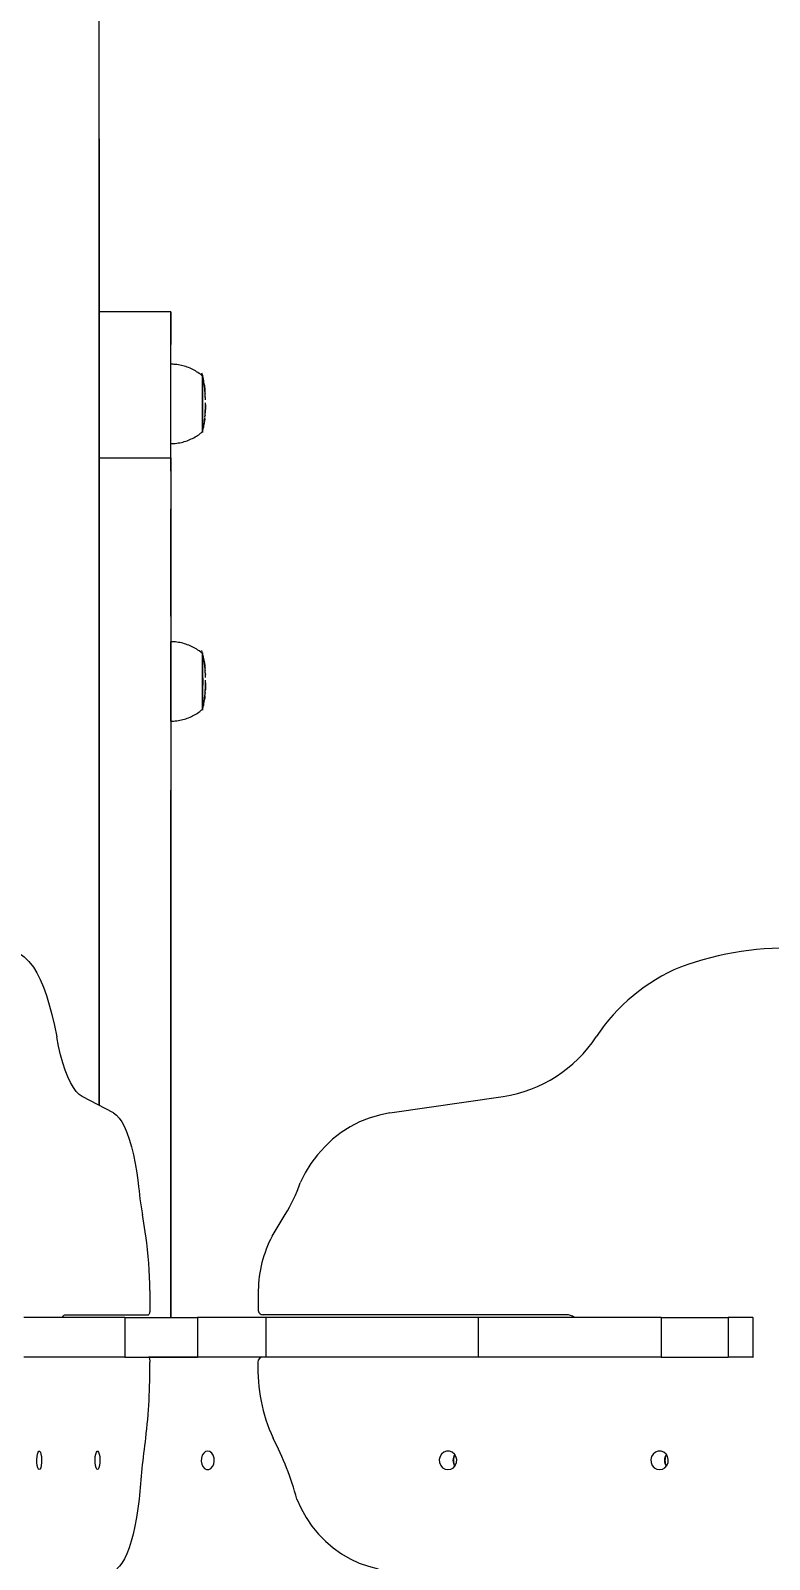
# Model space of a CAD drawing. Header units: millimetres. Extents: x -8422 to 28150, y -6982 to 5510.
# Drawn here: x -264 to 15, y 1834 to 2411 of the extents above; entities that cross this region are included whole.
import ezdxf

# ---------------------------------------------------------------- set-up
doc = ezdxf.new("R2010")
doc.units = ezdxf.units.MM
for name, color, linetype in [('DIKOM_ОБЪЕКТ', 7, 'Continuous'), ('DIKOM_РАЗМЕР_ЗОНА', 7, 'Continuous'), ('DIKOM_РАЗМЕР_ОБЪЕКТА', 7, 'Continuous')]:
    doc.layers.add(name, color=color, linetype=linetype)
doc.styles.add('style1', font='arial.ttf', dxfattribs={"width": 0.8})
doc.dimstyles.new('1-50', dxfattribs={"dimtxt": 300, "dimasz": 200, "dimexe": 100, "dimexo": 0, "dimgap": 100, "dimtad": 1, "dimdec": 0, "dimtxsty": 'style1', "dimcen": 0, "dimclrd": 7, "dimclre": 7, "dimadec": 1, "dimazin": 2, "dimtfac": 1, "dimtdec": 0, "dimtmove": 1, "dimatfit": 3, "dimfxl": 0, "dimlwd": 25, "dimlwe": 18, "dimarcsym": 0})

# ---------------------------------------------------------------- blocks, each defined once
blk = doc.blocks.new('*D0')
at = {"layer": 'Defpoints', "color": 0, "transparency": 16777216}
for p in [(1363.27, 4015), (-6010.96, -2710.04), (-2661.52, -2710.04)]:
    blk.add_point(p, dxfattribs=at)
at = {"layer": 'DIKOM_РАЗМЕР_ОБЪЕКТА', "color": 7, "lineweight": 18, "transparency": 16777216}
for p, q in [((1363.27, 4015), (-6110.96, 4015)), ((-2661.52, -2710.04), (-6110.96, -2710.04))]:
    blk.add_line(p, q, dxfattribs=at)
at = {"layer": 'DIKOM_РАЗМЕР_ОБЪЕКТА', "color": 7, "lineweight": 25, "transparency": 16777216}
blk.add_line((-6010.96, 3815), (-6010.96, -2510.04), dxfattribs=at)
at = {"layer": 'DIKOM_РАЗМЕР_ОБЪЕКТА', "color": 7, "transparency": 16777216}
for points in [[(-6044.3, 3815), (-5977.63, 3815), (-6010.96, 4015)], [(-6044.3, -2510.04), (-5977.63, -2510.04), (-6010.96, -2710.04)]]:
    blk.add_solid(points, dxfattribs=at)
at = {"layer": 'DIKOM_РАЗМЕР_ОБЪЕКТА', "color": 0, "transparency": 16777216, "insert": (-6264.14, 652.48), "char_height": 300, "attachment_point": 5, "rotation": 90, "style": 'style1'}
blk.add_mtext('6700', dxfattribs=at)
blk = doc.blocks.new('*D3')
at = {"layer": 'Defpoints', "color": 0, "transparency": 16777216}
for p in [(620.22, 5510), (-7971.96, -4607.49), (-3279.17, -4607.49)]:
    blk.add_point(p, dxfattribs=at)
at = {"layer": 'DIKOM_РАЗМЕР_ЗОНА', "color": 7, "lineweight": 18, "transparency": 16777216}
for p, q in [((620.22, 5510), (-8071.96, 5510)), ((-3279.17, -4607.49), (-8071.96, -4607.49))]:
    blk.add_line(p, q, dxfattribs=at)
at = {"layer": 'DIKOM_РАЗМЕР_ЗОНА', "color": 7, "lineweight": 25, "transparency": 16777216}
blk.add_line((-7971.96, 5310), (-7971.96, -4407.49), dxfattribs=at)
at = {"layer": 'DIKOM_РАЗМЕР_ЗОНА', "color": 7, "transparency": 16777216}
for points in [[(-8005.3, 5310), (-7938.63, 5310), (-7971.96, 5510)], [(-8005.3, -4407.49), (-7938.63, -4407.49), (-7971.96, -4607.49)]]:
    blk.add_solid(points, dxfattribs=at)
at = {"layer": 'DIKOM_РАЗМЕР_ЗОНА', "color": 0, "transparency": 16777216, "insert": (-8225.14, 451.25), "char_height": 300, "attachment_point": 5, "rotation": 90, "style": 'style1'}
blk.add_mtext('10100', dxfattribs=at)

msp = doc.modelspace()

# ---------------------------------------------------------------- linework, layer by layer
at = {"layer": 'DIKOM_ОБЪЕКТ', "color": 7, "linetype": 'Continuous', "lineweight": 15}
for p, q in [((-238.38, 2369.78), (-238.38, 2366.28)), ((-238.38, 2369.78), (-238.38, 2369.78)), ((-238.38, 2364.4), (-238.39, 2212.68)), ((-238.38, 2364.1), (-238.39, 2218.07)), ((-238.38, 2366.28), (-238.38, 2366.28)), ((-238.38, 2364.4), (-238.38, 2360.28)), ((-238.39, 2208.56), (-238.38, 2360.28)), ((-238.39, 2208.86), (-238.38, 2354.89)), ((-238.38, 2354.89), (-238.38, 2354.89)), ((-211.38, 2304.87), (-238.38, 2304.87)), ((-198.79, 2277.63), (-198.77, 2277.57)), ((-198.71, 2277.16), (-198.77, 2277.63)), ((-198.72, 2277.16), (-198.71, 2277.16)), ((-198.7, 2277.12), (-198.71, 2277.16)), ((-198.42, 2274.14), (-198.48, 2275.06)), ((-198.42, 2274.05), (-198.4, 2273.98)), ((-198.37, 2273.52), (-198.39, 2273.59)), ((-198.36, 2272.78), (-198.34, 2272.7)), ((-198.34, 2269.56), (-198.33, 2269.11)), ((-198.32, 2271.65), (-198.33, 2272.26)), ((-198.33, 2269.99), (-198.32, 2269.86)), ((-198.71, 2263.03), (-198.63, 2263.79)), ((-198.66, 2263.4), (-198.54, 2264.36)), ((-198.61, 2263.75), (-198.66, 2263.41)), ((-198.58, 2264.25), (-198.52, 2264.78)), ((-198.55, 2264.36), (-198.57, 2264.11)), ((-198.5, 2264.78), (-198.5, 2264.79)), ((-198.38, 2266.46), (-198.37, 2266.65)), ((-198.37, 2266.66), (-198.37, 2266.67)), ((-198.74, 2262.69), (-198.7, 2263.03)), ((-238.38, 2249.68), (-211.38, 2249.68)), ((-211.36, 2244.77), (-211.36, 2244.77)), ((-211.36, 2244.76), (-211.36, 2244.76)), ((-238.39, 2212.68), (-238.39, 2208.56)), ((-211.37, 2212.59), (-211.36, 2212.59)), ((-238.39, 2208.86), (-238.39, 2208.86)), ((-238.39, 2208.41), (-238.39, 2208.56)), ((-238.39, 2206.68), (-238.39, 2203.18)), ((-198.77, 2172.88), (-198.75, 2172.79)), ((-198.7, 2172.38), (-198.69, 2172.38)), ((-198.69, 2172.34), (-198.69, 2172.38)), ((-198.39, 2169.32), (-198.38, 2169.18)), ((-198.35, 2168.72), (-198.37, 2168.86)), ((-198.33, 2168.05), (-198.32, 2167.89)), ((-198.56, 2159.58), (-198.48, 2160.04)), ((-198.44, 2160.46), (-198.37, 2161.39)), ((-198.37, 2161.39), (-198.37, 2161.39)), ((-198.35, 2161.85), (-198.34, 2161.89)), ((-198.35, 2161.84), (-198.35, 2161.85)), ((-198.32, 2164.74), (-198.31, 2164.26)), ((-198.3, 2164.27), (-198.3, 2164.16)), ((-198.71, 2157.98), (-198.61, 2159.12)), ((-198.59, 2159.01), (-198.67, 2158.36)), ((-198.52, 2159.64), (-198.55, 2159.36)), ((-211.35, 2150.26), (-211.35, 2100.74)), ((-238.39, 2123.99), (-238.39, 2122.61)), ((-238.39, 2123.99), (-238.39, 2123.99)), ((-238.39, 2122.61), (-238.39, 2122.61)), ((-238.39, 2118.17), (-238.39, 2116.53)), ((-238.39, 2118.17), (-238.39, 2005.08)), ((-238.39, 2041.98), (-238.39, 2116.53)), ((-238.39, 2116.2), (-238.39, 2005.08)), ((-238.39, 2005.08), (-238.39, 2112.54)), ((-238.39, 2112.54), (-238.39, 2112.54)), ((-211.37, 2073.89), (-211.37, 2073.89)), ((-232.99, 2002.22), (-244.79, 2008.46)), ((-128.72, 2002.22), (-85.88, 2008.46)), ((-220.75, 1955.66), (-222.11, 1963.83)), ((-173.16, 1955.66), (-168.22, 1963.83)), ((-219.32, 1935.16), (-219.3, 1928.02)), ((-178.37, 1935.16), (-178.41, 1928.02)), ((-228.71, 1925.01), (-266.81, 1925.01)), ((-251.34, 1926.01), (-219.82, 1926.01)), ((-228.71, 1925.01), (-228.71, 1910.01)), ((-228.71, 1925.01), (-201.35, 1925.01)), ((-201.35, 1925.01), (-201.35, 1910.01)), ((-175.53, 1925.01), (-201.35, 1925.01)), ((-62.12, 1926.01), (-176.53, 1926.01)), ((-175.53, 1925.01), (-175.53, 1910.01)), ((-95.35, 1925.01), (-175.53, 1925.01)), ((-95.35, 1925.01), (-95.35, 1910.01)), ((-26.36, 1925.01), (-95.35, 1925.01)), ((-26.36, 1925.01), (-26.36, 1910.01)), ((-26.36, 1925.01), (-1.03, 1925.01)), ((-1.03, 1925.01), (-1.03, 1910.01)), ((8.31, 1925.01), (-1.03, 1925.01)), ((8.31, 1925.01), (8.31, 1910.01)), ((8.31, 1925.01), (8.39, 1925.01)), ((8.39, 1910.01), (8.39, 1925.01)), ((-228.71, 1910.01), (-266.81, 1910.01)), ((-228.71, 1910.01), (-201.35, 1910.01)), ((-176.68, 1910.01), (-219.78, 1910.01)), ((-175.53, 1910.01), (-201.35, 1910.01)), ((-95.35, 1910.01), (-175.53, 1910.01)), ((-26.36, 1910.01), (-95.35, 1910.01)), ((-26.36, 1910.01), (-1.03, 1910.01)), ((8.31, 1910.01), (-1.03, 1910.01)), ((8.31, 1910.01), (8.39, 1910.01))]:
    msp.add_line(p, q, dxfattribs=at)
at = {"layer": 'DIKOM_ОБЪЕКТ', "color": 7, "linetype": 'Continuous', "lineweight": 15, "flags": 128}
for points in [[(-238.36, 2304.87), (-238.36, 2314.28), (-238.36, 2324.58), (-238.36, 2334.88), (-238.35, 2345.15), (-238.35, 2355.39), (-238.35, 2365.59), (-238.35, 2375.73), (-238.35, 2385.8), (-238.35, 2395.79), (-238.35, 2405.69), (-238.35, 2415.48), (-238.35, 2425.15), (-238.35, 2434.7), (-238.35, 2444.11), (-238.35, 2453.37), (-238.35, 2462.47), (-238.35, 2471.4), (-238.35, 2478.7)], [(-238.4, 2005.08), (-238.4, 2064.74), (-238.4, 2086.59), (-238.4, 2108.38), (-238.4, 2130.12), (-238.4, 2151.78), (-238.4, 2173.38), (-238.4, 2194.89), (-238.4, 2216.33), (-238.4, 2237.67), (-238.39, 2258.92), (-238.39, 2280.07), (-238.39, 2301.11), (-238.39, 2322.05), (-238.39, 2342.86), (-238.39, 2363.55), (-238.39, 2384.12), (-238.39, 2404.55), (-238.39, 2424.84)], [(-238.38, 2364.1), (-238.38, 2365.71), (-238.38, 2367.15), (-238.38, 2368.36), (-238.38, 2369.3), (-238.38, 2369.93), (-238.38, 2370.22), (-238.38, 2370.17), (-238.38, 2369.78)], [(-238.38, 2366.28), (-238.38, 2365.56), (-238.38, 2364.54), (-238.38, 2363.26), (-238.38, 2361.76), (-238.38, 2360.11), (-238.38, 2358.37), (-238.38, 2356.61), (-238.38, 2354.89)], [(-238.38, 2249.68), (-238.38, 2252.67), (-238.38, 2255.84), (-238.38, 2259.16), (-238.38, 2262.59), (-238.38, 2266.1), (-238.38, 2269.65), (-238.38, 2273.21), (-238.38, 2276.73), (-238.38, 2280.19), (-238.38, 2283.53), (-238.38, 2286.74), (-238.38, 2289.77), (-238.38, 2292.6), (-238.38, 2295.19), (-238.38, 2297.52), (-238.38, 2299.56), (-238.38, 2301.29), (-238.38, 2302.69), (-238.38, 2303.76), (-238.38, 2304.47), (-238.38, 2304.83), (-238.38, 2304.87)], [(-211.38, 2249.68), (-211.38, 2252.67), (-211.38, 2255.84), (-211.38, 2259.16), (-211.38, 2262.59), (-211.38, 2266.1), (-211.38, 2269.65), (-211.38, 2273.21), (-211.38, 2276.73), (-211.38, 2280.19), (-211.38, 2283.53), (-211.38, 2286.74), (-211.38, 2289.77), (-211.38, 2292.6), (-211.38, 2295.19), (-211.38, 2297.52), (-211.38, 2299.56), (-211.38, 2301.29), (-211.38, 2302.69), (-211.38, 2303.76), (-211.38, 2304.47), (-211.38, 2304.83), (-211.38, 2304.82), (-211.38, 2304.44), (-211.38, 2303.71), (-211.37, 2302.62), (-211.37, 2301.2), (-211.37, 2299.45), (-211.37, 2297.39), (-211.37, 2295.05), (-211.37, 2292.44)], [(-211.37, 2284.97), (-211.37, 2287.06), (-211.37, 2292.44)], [(-211.38, 2255.06), (-211.38, 2255.06), (-211.38, 2255.25), (-211.38, 2255.8), (-211.38, 2256.67), (-211.38, 2257.86), (-211.38, 2259.34), (-211.38, 2261.07), (-211.38, 2263.01), (-211.38, 2265.11), (-211.38, 2267.33), (-211.38, 2269.61), (-211.38, 2271.91), (-211.38, 2274.16), (-211.38, 2276.31), (-211.38, 2278.32), (-211.38, 2280.13), (-211.38, 2281.71), (-211.38, 2283.02), (-211.38, 2284.02), (-211.38, 2284.69), (-211.38, 2285.02), (-211.38, 2285.06)], [(-199.38, 2280.86), (-199.38, 2280.85), (-199.38, 2280.57), (-199.38, 2279.94), (-199.38, 2278.97), (-199.38, 2277.7), (-199.38, 2276.17), (-199.38, 2274.43), (-199.38, 2272.54), (-199.38, 2270.56)], [(-199.38, 2259.56), (-199.38, 2259.66), (-199.38, 2260.1), (-199.38, 2260.89), (-199.38, 2261.98), (-199.38, 2263.36), (-199.38, 2264.95), (-199.38, 2266.73), (-199.38, 2268.61), (-199.38, 2270.55), (-199.38, 2272.47), (-199.38, 2274.31), (-199.38, 2276), (-199.38, 2277.49), (-199.38, 2278.72), (-199.38, 2279.67), (-199.38, 2280.28), (-199.38, 2280.55), (-199.38, 2280.56)], [(-199.38, 2270.56), (-199.38, 2268.57), (-199.38, 2266.63), (-199.38, 2264.81), (-199.38, 2263.16), (-199.38, 2261.75), (-199.38, 2260.63), (-199.38, 2259.82), (-199.38, 2259.36), (-199.38, 2259.26)], [(-211.36, 2244.76), (-211.36, 2244.67), (-211.36, 2244.98), (-211.36, 2245.66), (-211.36, 2246.72), (-211.36, 2248.16), (-211.36, 2249.97), (-211.36, 2252.15), (-211.37, 2254.7), (-211.37, 2254.96)], [(-238.38, 2249.68), (-238.38, 2241.58), (-238.38, 2233.39), (-238.38, 2225.13), (-238.38, 2216.81), (-238.38, 2208.44), (-238.38, 2200.05), (-238.38, 2191.65), (-238.38, 2183.25), (-238.38, 2174.87), (-238.38, 2166.53), (-238.38, 2158.24), (-238.38, 2150.01), (-238.38, 2141.86), (-238.38, 2133.81), (-238.38, 2125.87), (-238.38, 2118.06), (-238.38, 2110.39), (-238.38, 2102.87), (-238.38, 2095.52), (-238.38, 2088.35), (-238.38, 2081.38), (-238.39, 2074.61), (-238.39, 2068.07), (-238.39, 2061.76), (-238.39, 2055.69), (-238.4, 2005.08)], [(-211.38, 2249.68), (-211.38, 2241.58), (-211.38, 2233.39), (-211.38, 2225.13), (-211.38, 2216.81), (-211.38, 2208.44), (-211.38, 2200.05), (-211.38, 2191.65), (-211.38, 2183.25), (-211.38, 2174.87), (-211.38, 2166.53), (-211.38, 2158.24), (-211.38, 2150.01), (-211.38, 2141.86), (-211.38, 2133.81), (-211.38, 2125.87), (-211.38, 2118.06), (-211.38, 2110.39), (-211.38, 2102.87), (-211.38, 2095.52), (-211.38, 2088.35), (-211.38, 2081.38), (-211.39, 2074.61), (-211.39, 2068.07), (-211.39, 2061.76), (-211.39, 2055.69), (-211.41, 1925.01)], [(-211.36, 2244.76), (-211.36, 2244.65), (-211.36, 2244.12), (-211.36, 2243.17), (-211.36, 2241.83), (-211.35, 2240.12), (-211.35, 2238.08), (-211.35, 2235.76), (-211.35, 2233.19), (-211.35, 2230.45)], [(-211.35, 2192.27), (-211.35, 2196.94), (-211.35, 2201.64), (-211.35, 2206.37), (-211.35, 2211.13), (-211.35, 2215.92), (-211.35, 2220.74), (-211.35, 2225.58), (-211.35, 2230.45)], [(-238.39, 2206.68), (-238.39, 2207.4), (-238.39, 2208.42), (-238.39, 2209.7), (-238.39, 2211.2), (-238.39, 2212.85), (-238.39, 2214.59), (-238.39, 2216.35), (-238.39, 2218.07)], [(-211.37, 2189.89), (-211.37, 2192.24), (-211.37, 2194.75), (-211.37, 2197.39), (-211.37, 2200.1), (-211.37, 2202.83), (-211.37, 2205.53), (-211.37, 2208.15), (-211.37, 2210.64), (-211.37, 2212.96), (-211.37, 2215.05), (-211.37, 2216.9), (-211.37, 2218.44), (-211.37, 2219.67), (-211.37, 2220.56), (-211.37, 2221.08), (-211.37, 2221.24), (-211.37, 2221.02), (-211.36, 2220.44), (-211.36, 2219.49), (-211.36, 2218.21), (-211.36, 2216.61), (-211.36, 2214.73), (-211.36, 2212.59)], [(-211.36, 2212.59), (-211.36, 2207.4), (-211.36, 2202.01), (-211.36, 2196.45), (-211.36, 2190.74), (-211.36, 2184.9), (-211.36, 2178.94), (-211.36, 2172.9), (-211.36, 2166.79), (-211.36, 2160.63), (-211.36, 2154.45), (-211.36, 2148.27), (-211.36, 2142.12), (-211.36, 2136.01), (-211.36, 2129.96), (-211.36, 2124.01), (-211.36, 2118.17), (-211.36, 2112.46), (-211.36, 2106.9), (-211.36, 2101.51), (-211.36, 2096.32), (-211.36, 2091.34), (-211.36, 2086.59), (-211.36, 2082.09), (-211.37, 2077.85), (-211.37, 2072.17)], [(-238.39, 2208.86), (-238.39, 2207.25), (-238.39, 2205.81), (-238.39, 2204.6), (-238.39, 2203.66), (-238.39, 2203.04), (-238.39, 2202.74), (-238.39, 2202.79), (-238.39, 2203.18)], [(-211.37, 2189.89), (-211.37, 2185.92), (-211.37, 2181.76), (-211.37, 2177.45), (-211.37, 2173.01), (-211.37, 2168.47), (-211.37, 2163.84), (-211.37, 2159.16), (-211.37, 2154.46), (-211.37, 2149.75), (-211.37, 2145.07), (-211.37, 2140.45), (-211.37, 2135.9), (-211.37, 2131.46), (-211.37, 2127.16), (-211.37, 2123), (-211.37, 2119.03), (-211.37, 2115.26), (-211.37, 2111.71), (-211.37, 2108.4), (-211.37, 2105.35)], [(-211.35, 2192.27), (-211.35, 2187.65), (-211.35, 2182.94), (-211.35, 2180.21)], [(-211.35, 2150.23), (-211.35, 2150.28), (-211.35, 2150.64), (-211.36, 2151.34), (-211.36, 2152.37), (-211.36, 2153.7), (-211.36, 2155.3), (-211.36, 2157.13), (-211.36, 2159.15), (-211.36, 2161.31), (-211.36, 2163.57), (-211.36, 2165.86), (-211.36, 2168.14), (-211.36, 2170.36), (-211.36, 2172.45), (-211.36, 2174.37), (-211.36, 2176.08), (-211.36, 2177.53), (-211.36, 2178.7), (-211.35, 2179.55), (-211.35, 2180.06), (-211.35, 2180.23)], [(-199.35, 2176.03), (-199.35, 2175.9), (-199.35, 2175.4), (-199.36, 2174.56), (-199.36, 2173.4), (-199.36, 2171.97), (-199.36, 2170.3), (-199.36, 2168.46), (-199.36, 2166.51)], [(-199.35, 2154.73), (-199.35, 2154.73), (-199.35, 2154.96), (-199.35, 2155.54), (-199.36, 2156.45), (-199.36, 2157.66), (-199.36, 2159.13), (-199.36, 2160.8), (-199.36, 2162.63), (-199.36, 2164.54), (-199.36, 2166.48), (-199.36, 2168.37), (-199.36, 2170.16), (-199.36, 2171.78), (-199.36, 2173.18), (-199.36, 2174.3), (-199.35, 2175.12), (-199.35, 2175.6), (-199.35, 2175.73)], [(-199.36, 2166.51), (-199.36, 2164.52), (-199.36, 2162.55), (-199.36, 2160.67), (-199.36, 2158.95), (-199.36, 2157.45), (-199.36, 2156.2), (-199.35, 2155.27), (-199.35, 2154.67), (-199.35, 2154.44), (-199.35, 2154.43)], [(-238.39, 2116.2), (-238.39, 2117.92), (-238.39, 2119.53), (-238.39, 2120.97), (-238.39, 2122.18), (-238.39, 2123.12), (-238.39, 2123.75), (-238.39, 2124.04), (-238.39, 2123.99)], [(-238.39, 2122.61), (-238.39, 2122.21), (-238.39, 2121.49), (-238.39, 2120.47), (-238.39, 2119.19), (-238.39, 2117.69), (-238.39, 2116.05), (-238.39, 2114.31), (-238.39, 2112.54)], [(-211.37, 2073.89), (-211.37, 2072.35), (-211.37, 2071.14), (-211.37, 2070.27), (-211.37, 2069.76), (-211.37, 2069.62), (-211.37, 2069.86), (-211.37, 2070.46), (-211.37, 2071.42), (-211.37, 2072.72), (-211.37, 2074.33), (-211.37, 2076.23), (-211.37, 2078.38), (-211.37, 2080.73), (-211.37, 2083.26), (-211.37, 2085.9), (-211.37, 2088.61), (-211.37, 2091.34), (-211.37, 2094.03), (-211.37, 2096.65), (-211.37, 2099.13), (-211.37, 2101.44), (-211.37, 2103.53), (-211.37, 2124.13)], [(-211.35, 2100.74), (-211.35, 2097.3), (-211.35, 2093.91), (-211.35, 2090.6), (-211.35, 2087.43), (-211.35, 2084.43), (-211.35, 2081.65), (-211.35, 2079.12), (-211.35, 2076.88), (-211.35, 2074.95), (-211.35, 2073.36), (-211.35, 2072.14), (-211.35, 2071.29), (-211.36, 2064.07)], [(-211.41, 1925.01), (-211.37, 2051.73), (-211.37, 2055.39), (-211.36, 2058.7), (-211.36, 2061.64), (-211.36, 2064.22), (-211.36, 2066.43), (-211.36, 2068.27), (-211.36, 2069.74), (-211.35, 2070.83)], [(-288.4, 2052.05), (-286.71, 2054.93), (-284.98, 2057.44), (-283.21, 2059.58), (-281.42, 2061.34), (-279.6, 2062.71), (-277.77, 2063.68), (-275.93, 2064.27), (-274.08, 2064.45), (-272.23, 2064.24), (-270.39, 2063.63), (-268.56, 2062.62), (-266.75, 2061.23), (-264.96, 2059.45), (-263.2, 2057.28)], [(-263.2, 2057.28), (-261.91, 2055.13), (-260.66, 2052.63), (-259.46, 2049.79), (-258.32, 2046.62), (-257.25, 2043.13), (-256.24, 2039.36), (-255.3, 2035.31), (-254.45, 2031.01)], [(-244.79, 2008.46), (-245.93, 2009.25), (-247.05, 2010.4), (-248.15, 2011.89), (-249.2, 2013.72), (-250.22, 2015.88), (-251.19, 2018.35), (-252.1, 2021.12), (-252.95, 2024.17), (-253.73, 2027.47), (-254.45, 2031.01)], [(-232.99, 2002.22), (-231.92, 2001.45), (-230.86, 2000.32), (-229.84, 1998.82), (-228.86, 1996.97), (-227.92, 1994.79), (-227.04, 1992.29), (-226.22, 1989.49), (-225.47, 1986.43), (-224.79, 1983.11), (-224.2, 1979.57), (-223.69, 1975.84)], [(-128.72, 2002.22), (-132.62, 2001.45), (-136.45, 2000.32), (-140.16, 1998.82), (-143.72, 1996.97), (-147.12, 1994.79), (-150.32, 1992.29), (-153.3, 1989.49), (-156.02, 1986.43), (-158.48, 1983.11), (-160.64, 1979.57), (-162.5, 1975.84)], [(-252.19, 1925.01), (-251.93, 1925.55), (-251.64, 1925.9), (-251.34, 1926.01)], [(-219.3, 1928.02), (-219.31, 1927.63), (-219.34, 1927.25), (-219.39, 1926.91), (-219.45, 1926.6), (-219.53, 1926.35), (-219.62, 1926.16), (-219.72, 1926.05), (-219.82, 1926.01)], [(-219.8, 1910.01), (-219.7, 1909.97), (-219.6, 1909.87), (-219.52, 1909.69), (-219.44, 1909.45), (-219.37, 1909.16), (-219.33, 1908.83), (-219.29, 1908.47), (-219.28, 1908.09)], [(-261.04, 1867.51), (-261.33, 1867.7), (-261.6, 1868.25), (-261.8, 1869.1), (-261.92, 1870.15), (-261.94, 1871.3), (-261.87, 1872.42), (-261.71, 1873.38), (-261.47, 1874.09), (-261.19, 1874.46), (-260.89, 1874.46), (-260.61, 1874.09), (-260.37, 1873.38), (-260.21, 1872.42), (-260.14, 1871.3), (-260.16, 1870.15), (-260.28, 1869.1), (-260.48, 1868.25), (-260.75, 1867.7), (-261.04, 1867.51)], [(-239.04, 1867.51), (-239.33, 1867.7), (-239.6, 1868.25), (-239.8, 1869.1), (-239.92, 1870.15), (-239.94, 1871.3), (-239.87, 1872.42), (-239.71, 1873.38), (-239.47, 1874.09), (-239.19, 1874.46), (-238.89, 1874.46), (-238.61, 1874.09), (-238.37, 1873.38), (-238.21, 1872.42), (-238.14, 1871.3), (-238.16, 1870.15), (-238.28, 1869.1), (-238.48, 1868.25), (-238.75, 1867.7), (-239.04, 1867.51)], [(-197.43, 1874.52), (-198.24, 1874.33), (-198.96, 1873.78), (-199.51, 1872.93), (-199.84, 1871.88), (-199.9, 1870.73), (-199.7, 1869.61), (-199.26, 1868.65), (-198.61, 1867.94), (-197.84, 1867.56), (-197.03, 1867.56), (-196.25, 1867.94), (-195.61, 1868.65), (-195.16, 1869.61), (-194.96, 1870.73), (-195.03, 1871.88), (-195.36, 1872.93), (-195.91, 1873.78), (-196.63, 1874.33), (-197.43, 1874.52)], [(-106.76, 1867.51), (-105.69, 1867.7), (-104.74, 1868.25), (-104, 1869.1), (-103.57, 1870.15), (-103.48, 1871.3), (-103.75, 1872.42), (-104.34, 1873.38), (-105.19, 1874.09), (-106.22, 1874.46), (-107.3, 1874.46), (-108.32, 1874.09), (-109.18, 1873.38), (-109.77, 1872.42), (-110.04, 1871.3), (-109.95, 1870.15), (-109.51, 1869.1), (-108.78, 1868.25), (-107.83, 1867.7), (-106.76, 1867.51)], [(-26.88, 1867.51), (-25.82, 1867.7), (-24.86, 1868.25), (-24.13, 1869.1), (-23.7, 1870.15), (-23.61, 1871.3), (-23.87, 1872.42), (-24.46, 1873.38), (-25.32, 1874.09), (-26.34, 1874.46), (-27.43, 1874.46), (-28.45, 1874.09), (-29.3, 1873.38), (-29.9, 1872.42), (-30.16, 1871.3), (-30.07, 1870.15), (-29.64, 1869.1), (-28.9, 1868.25), (-27.95, 1867.7), (-26.88, 1867.51)], [(-223.34, 1856.39), (-223.78, 1852.81), (-224.3, 1849.4), (-224.9, 1846.18), (-225.57, 1843.18), (-226.31, 1840.43), (-227.11, 1837.94), (-227.96, 1835.73), (-228.86, 1833.83), (-229.81, 1832.24), (-230.78, 1830.99), (-231.78, 1830.08)], [(-163.78, 1856.39), (-162.17, 1852.81), (-160.27, 1849.4), (-158.09, 1846.18), (-155.66, 1843.18), (-152.98, 1840.43), (-150.07, 1837.94), (-146.98, 1835.73), (-143.7, 1833.83), (-140.29, 1832.24), (-136.75, 1830.99), (-133.12, 1830.08)]]:
    msp.add_lwpolyline(points, dxfattribs=at)
at = {"layer": 'DIKOM_ОБЪЕКТ', "color": 7, "linetype": 'Continuous', "lineweight": 15}
for centre, radius, start, end in [((20.72, 1950.52), 113.95, 63.00357, 110.4307), ((8.43, 1991.8), 71.06, 112.75886, 146.50358), ((-93.74, 2059.1), 51.29, 278.81542, 326.79749), ((-50.96, 1992.34), 173.52, 185.45716, 189.46457), ((-222.34, 1996.96), 63.46, 328.51713, 340.55198), ((-369.25, 1935.07), 149.93, 0.03723, 7.9356), ((-132.84, 1934.51), 45.53, 152.30227, 179.17591), ((-176.46, 1927.94), 1.95, 177.70343, 267.90269), ((-62.12, 1920.64), 5.37, 54.44119, 89.92797), ((-432.69, 1905.38), 213.43, 352.98282, 0.7269), ((-115.78, 1905.74), 62.76, 177.85668, 204.796), ((-176.55, 1908.08), 1.95, 91.97595, 179.8392), ((141.86, 1828.93), 366.23, 172.06789, 175.69992), ((-282.13, 1823.56), 122.83, 15.50584, 27.06357), ((-101.24, 1871.01), 3.67, 142.91563, 217.08437), ((-100.09, 1871.01), 4.65, 151.52304, 208.47695), ((-21.37, 1871.01), 3.67, 142.91552, 217.08448), ((-20.22, 1871.01), 4.65, 151.52293, 208.47706)]:
    msp.add_arc(centre, radius, start, end, dxfattribs=at)
for points, knots in [([(-199.31, 2280.5), (-199.33, 2280.51), (-199.88, 2281.05), (-201.14, 2281.93), (-203.07, 2283.09), (-205.17, 2283.99), (-207.37, 2284.63), (-209.45, 2285), (-210.8, 2285.02), (-211.37, 2285.02)], [0, 0, 0, 0, 0.00542, 0.175082, 0.346811, 0.519922, 0.693902, 0.868463, 1, 1, 1, 1]), ([(-198.77, 2277.57), (-198.89, 2278.4), (-199.1, 2279.78), (-199.47, 2281.13), (-199.62, 2281.68)], [0, 0, 0, 0, 0.597402, 1, 1, 1, 1]), ([(-198.62, 2276.37), (-198.65, 2276.58), (-198.7, 2277), (-198.76, 2277.42), (-198.79, 2277.63)], [0, 0, 0, 0, 0.489509, 1, 1, 1, 1]), ([(-198.71, 2277.16), (-198.69, 2277.03), (-198.66, 2276.78), (-198.63, 2276.52), (-198.62, 2276.39)], [0, 0, 0, 0, 0.510237, 1, 1, 1, 1]), ([(-198.62, 2276.39), (-198.6, 2276.24), (-198.57, 2275.98), (-198.53, 2275.64), (-198.51, 2275.39), (-198.49, 2275.21), (-198.48, 2275.18), (-198.48, 2275.16)], [0, 0, 0, 0, 0.267284, 0.43406, 0.601271, 0.818215, 1, 1, 1, 1]), ([(-198.44, 2274.65), (-198.44, 2274.69), (-198.45, 2274.75), (-198.48, 2275.06), (-198.51, 2275.38), (-198.56, 2275.83), (-198.6, 2276.17), (-198.62, 2276.37)], [0, 0, 0, 0, 0.334306, 0.493568, 0.624455, 0.784934, 1, 1, 1, 1]), ([(-198.39, 2273.59), (-198.39, 2273.67), (-198.4, 2273.82), (-198.41, 2273.98), (-198.42, 2274.05)], [0, 0, 0, 0, 0.524099, 1, 1, 1, 1]), ([(-198.34, 2272.55), (-198.34, 2272.69), (-198.35, 2273.03), (-198.37, 2273.37), (-198.39, 2273.57)], [0, 0, 0, 0, 0.427429, 1, 1, 1, 1]), ([(-198.34, 2272.32), (-198.35, 2272.4), (-198.35, 2272.55), (-198.35, 2272.7), (-198.36, 2272.78)], [0, 0, 0, 0, 0.515721, 1, 1, 1, 1]), ([(-198.33, 2272.26), (-198.33, 2272.27), (-198.33, 2272.29), (-198.34, 2272.31), (-198.34, 2272.32)], [0, 0, 0, 0, 0.502052, 1, 1, 1, 1]), ([(-198.32, 2269.86), (-198.32, 2269.95), (-198.32, 2270.05), (-198.32, 2270.26), (-198.32, 2270.37), (-198.32, 2270.47)], [0, 0, 0, 0, 0.443236, 0.5, 1, 1, 1, 1]), ([(-198.32, 2269.19), (-198.32, 2269.24), (-198.32, 2269.43), (-198.32, 2269.8), (-198.32, 2270.1), (-198.32, 2270.21)], [0, 0, 0, 0, 0.178346, 0.69678, 1, 1, 1, 1]), ([(-198.32, 2269.18), (-198.32, 2269.23), (-198.32, 2269.41), (-198.32, 2269.71), (-198.32, 2269.94), (-198.32, 2269.99)], [0, 0, 0, 0, 0.21232, 0.830303, 1, 1, 1, 1]), ([(-198.63, 2263.79), (-198.63, 2263.87), (-198.61, 2264.02), (-198.59, 2264.17), (-198.58, 2264.25)], [0, 0, 0, 0, 0.502226, 1, 1, 1, 1]), ([(-198.6, 2263.97), (-198.6, 2263.93), (-198.6, 2263.88), (-198.61, 2263.81), (-198.61, 2263.77), (-198.61, 2263.75)], [0, 0, 0, 0, 0.499791, 0.749889, 1, 1, 1, 1]), ([(-198.57, 2264.11), (-198.58, 2264.09), (-198.58, 2264.05), (-198.59, 2264), (-198.59, 2263.99), (-198.6, 2263.98)], [0, 0, 0, 0, 0.499661, 0.749733, 1, 1, 1, 1]), ([(-198.6, 2263.98), (-198.6, 2263.97), (-198.6, 2263.97), (-198.6, 2263.97), (-198.6, 2263.97)], [0, 0, 0, 0, 0.550763, 1, 1, 1, 1]), ([(-198.49, 2265.24), (-198.48, 2265.31), (-198.47, 2265.46), (-198.46, 2265.61), (-198.45, 2265.69)], [0, 0, 0, 0, 0.476993, 1, 1, 1, 1]), ([(-198.47, 2265.15), (-198.47, 2265.16), (-198.46, 2265.19), (-198.47, 2265.22), (-198.49, 2265.24)], [0, 0, 0, 0, 0.205187, 1, 1, 1, 1]), ([(-198.45, 2265.69), (-198.44, 2265.67), (-198.42, 2265.61), (-198.44, 2265.56), (-198.46, 2265.53)], [0, 0, 0, 0, 0.500082, 1, 1, 1, 1]), ([(-198.44, 2265.61), (-198.42, 2265.74), (-198.4, 2265.94), (-198.4, 2266.14), (-198.39, 2266.21)], [0, 0, 0, 0, 0.684334, 1, 1, 1, 1]), ([(-198.39, 2266.2), (-198.39, 2266.24), (-198.39, 2266.3), (-198.38, 2266.7), (-198.37, 2267.15), (-198.35, 2267.6), (-198.35, 2267.87), (-198.34, 2267.96)], [0, 0, 0, 0, 0.303263, 0.504269, 0.705212, 0.898169, 1, 1, 1, 1]), ([(-198.34, 2267.95), (-198.34, 2267.77), (-198.35, 2267.46), (-198.36, 2267.09), (-198.36, 2266.82), (-198.37, 2266.69), (-198.37, 2266.66), (-198.37, 2266.66)], [0, 0, 0, 0, 0.256132, 0.436975, 0.617818, 0.843511, 1, 1, 1, 1]), ([(-198.36, 2266.84), (-198.36, 2267), (-198.34, 2267.41), (-198.33, 2267.93), (-198.33, 2268.32), (-198.32, 2268.47), (-198.32, 2268.51), (-198.32, 2268.54), (-198.32, 2268.58), (-198.32, 2268.67), (-198.32, 2268.82), (-198.32, 2268.92)], [0, 0, 0, 0, 0.182947, 0.470324, 0.596079, 0.627905, 0.64593, 0.664641, 0.697283, 0.797422, 1, 1, 1, 1]), ([(-198.34, 2267.96), (-198.34, 2268.19), (-198.33, 2268.6), (-198.32, 2269.01), (-198.32, 2269.14), (-198.33, 2269.18)], [0, 0, 0, 0, 0.489856, 0.850256, 1, 1, 1, 1]), ([(-198.33, 2269.02), (-198.32, 2268.97), (-198.32, 2268.85), (-198.33, 2268.53), (-198.33, 2268.22), (-198.34, 2268.02), (-198.34, 2267.95)], [0, 0, 0, 0, 0.288899, 0.579865, 0.845902, 1, 1, 1, 1]), ([(-198.32, 2268.64), (-198.32, 2268.64), (-198.32, 2268.65), (-198.32, 2268.71), (-198.32, 2268.82), (-198.32, 2268.88)], [0, 0, 0, 0, 0.164252, 0.52717, 1, 1, 1, 1]), ([(-211.38, 2255.08), (-211.23, 2255.07), (-210.28, 2255.03), (-208.56, 2255.26), (-206.28, 2255.76), (-204.15, 2256.53), (-202.19, 2257.52), (-200.58, 2258.55), (-199.7, 2259.31), (-199.35, 2259.62)], [0, 0, 0, 0, 0.033216, 0.216639, 0.394114, 0.566121, 0.732922, 0.894623, 1, 1, 1, 1]), ([(-199.35, 2259.43), (-199.27, 2259.8), (-199.05, 2260.73), (-198.9, 2261.67), (-198.82, 2262.24)], [0, 0, 0, 0, 0.396451, 1, 1, 1, 1]), ([(-198.83, 2262.33), (-198.82, 2262.42), (-198.8, 2262.57), (-198.77, 2262.72), (-198.77, 2262.79)], [0, 0, 0, 0, 0.563228, 1, 1, 1, 1]), ([(-198.81, 2262.24), (-198.81, 2262.24), (-198.8, 2262.27), (-198.82, 2262.31), (-198.83, 2262.33)], [0, 0, 0, 0, 0.128136, 1, 1, 1, 1]), ([(-198.77, 2262.79), (-198.75, 2262.76), (-198.73, 2262.73), (-198.74, 2262.7), (-198.75, 2262.69)], [0, 0, 0, 0, 0.737363, 1, 1, 1, 1]), ([(-199.27, 2175.65), (-199.29, 2175.67), (-199.85, 2176.21), (-201.11, 2177.1), (-203.05, 2178.26), (-205.15, 2179.16), (-207.35, 2179.8), (-209.43, 2180.18), (-210.78, 2180.19), (-211.35, 2180.2)], [0, 0, 0, 0, 0.007745, 0.176937, 0.348213, 0.520881, 0.694403, 0.868503, 1, 1, 1, 1]), ([(-198.75, 2172.79), (-198.86, 2173.53), (-199.08, 2174.92), (-199.44, 2176.29), (-199.61, 2176.93)], [0, 0, 0, 0, 0.526923, 1, 1, 1, 1]), ([(-198.51, 2170.84), (-198.51, 2170.89), (-198.58, 2171.66), (-198.7, 2172.44), (-198.81, 2173.16)], [0, 0, 0, 0, 0.058268, 1, 1, 1, 1]), ([(-198.6, 2171.62), (-198.62, 2171.83), (-198.67, 2172.25), (-198.73, 2172.67), (-198.77, 2172.88)], [0, 0, 0, 0, 0.489461, 1, 1, 1, 1]), ([(-198.69, 2172.38), (-198.67, 2172.25), (-198.64, 2172), (-198.61, 2171.74), (-198.59, 2171.62)], [0, 0, 0, 0, 0.510297, 1, 1, 1, 1]), ([(-198.43, 2169.99), (-198.43, 2170.01), (-198.44, 2170.06), (-198.46, 2170.29), (-198.49, 2170.62), (-198.54, 2171.08), (-198.58, 2171.43), (-198.6, 2171.62)], [0, 0, 0, 0, 0.106443, 0.320294, 0.495761, 0.711239, 1, 1, 1, 1]), ([(-198.59, 2171.62), (-198.58, 2171.46), (-198.55, 2171.21), (-198.51, 2170.86), (-198.48, 2170.59), (-198.46, 2170.38), (-198.46, 2170.32), (-198.46, 2170.29)], [0, 0, 0, 0, 0.249495, 0.405077, 0.561111, 0.763522, 1, 1, 1, 1]), ([(-199.3, 2166.65), (-199.3, 2166.65), (-199.3, 2166.65), (-199.3, 2166.64), (-199.3, 2166.62), (-199.3, 2166.57), (-199.3, 2166.33), (-199.31, 2165.88), (-199.32, 2165.46), (-199.33, 2165.23)], [0, 0, 0, 0, 0.012294, 0.060256, 0.090418, 0.119973, 0.183809, 0.553563, 1, 1, 1, 1]), ([(-198.39, 2169.31), (-198.4, 2169.51), (-198.4, 2169.73), (-198.43, 2169.96), (-198.43, 2169.99)], [0, 0, 0, 0, 0.861748, 1, 1, 1, 1]), ([(-198.37, 2168.86), (-198.37, 2168.94), (-198.38, 2169.09), (-198.39, 2169.24), (-198.39, 2169.32)], [0, 0, 0, 0, 0.524222, 1, 1, 1, 1]), ([(-198.32, 2167.89), (-198.32, 2168.03), (-198.33, 2168.32), (-198.35, 2168.61), (-198.36, 2168.76)], [0, 0, 0, 0, 0.462341, 1, 1, 1, 1]), ([(-198.32, 2167.6), (-198.32, 2167.68), (-198.33, 2167.83), (-198.33, 2167.98), (-198.33, 2168.05)], [0, 0, 0, 0, 0.516326, 1, 1, 1, 1]), ([(-198.31, 2167.45), (-198.31, 2167.48), (-198.31, 2167.53), (-198.32, 2167.58), (-198.32, 2167.6)], [0, 0, 0, 0, 0.502043, 1, 1, 1, 1]), ([(-198.3, 2166.69), (-198.3, 2166.7), (-198.3, 2166.73), (-198.3, 2166.76), (-198.3, 2166.82), (-198.3, 2167.05), (-198.31, 2167.26), (-198.31, 2167.44)], [0, 0, 0, 0, 0.12263, 0.251995, 0.310638, 0.41018, 1, 1, 1, 1]), ([(-198.3, 2165.15), (-198.3, 2165.24), (-198.3, 2165.34), (-198.3, 2165.55), (-198.3, 2165.66), (-198.3, 2165.76)], [0, 0, 0, 0, 0.44323, 0.499614, 1, 1, 1, 1]), ([(-199.33, 2165.23), (-199.32, 2164.82), (-199.3, 2164.38), (-199.3, 2163.91), (-199.3, 2163.85), (-199.3, 2163.83), (-199.3, 2163.82), (-199.3, 2163.81), (-199.3, 2163.81), (-199.3, 2163.81)], [0, 0, 0, 0, 0.795665, 0.872454, 0.904372, 0.927606, 0.953914, 0.994419, 1, 1, 1, 1]), ([(-198.47, 2160.56), (-198.46, 2160.63), (-198.45, 2160.78), (-198.44, 2160.93), (-198.43, 2161.01)], [0, 0, 0, 0, 0.476853, 1, 1, 1, 1]), ([(-198.45, 2160.3), (-198.45, 2160.32), (-198.44, 2160.41), (-198.45, 2160.5), (-198.47, 2160.56)], [0, 0, 0, 0, 0.331839, 1, 1, 1, 1]), ([(-198.47, 2160.04), (-198.46, 2160.1), (-198.45, 2160.18), (-198.45, 2160.26), (-198.45, 2160.3)], [0, 0, 0, 0, 0.635447, 1, 1, 1, 1]), ([(-198.43, 2161.01), (-198.42, 2160.94), (-198.4, 2160.86), (-198.41, 2160.77), (-198.41, 2160.75)], [0, 0, 0, 0, 0.805776, 1, 1, 1, 1]), ([(-198.37, 2161.39), (-198.37, 2161.45), (-198.37, 2161.54), (-198.36, 2161.98), (-198.34, 2162.45), (-198.33, 2162.91), (-198.32, 2163.18), (-198.32, 2163.27)], [0, 0, 0, 0, 0.303246, 0.504177, 0.705152, 0.89806, 1, 1, 1, 1]), ([(-198.31, 2163.23), (-198.32, 2163.05), (-198.33, 2162.74), (-198.34, 2162.35), (-198.34, 2162.06), (-198.35, 2161.9), (-198.35, 2161.86), (-198.35, 2161.84)], [0, 0, 0, 0, 0.256154, 0.437106, 0.617793, 0.843477, 1, 1, 1, 1]), ([(-198.34, 2161.89), (-198.34, 2161.91), (-198.32, 2162.24), (-198.31, 2162.77), (-198.3, 2163.33), (-198.3, 2163.6), (-198.3, 2163.68), (-198.3, 2163.71), (-198.3, 2163.74), (-198.3, 2163.81), (-198.3, 2163.94), (-198.3, 2164.03)], [0, 0, 0, 0, 0.013565, 0.382055, 0.592528, 0.660016, 0.683138, 0.700229, 0.727184, 0.794276, 1, 1, 1, 1]), ([(-198.32, 2163.27), (-198.32, 2163.5), (-198.31, 2163.89), (-198.3, 2164.28), (-198.3, 2164.4), (-198.3, 2164.44)], [0, 0, 0, 0, 0.493106, 0.85594, 1, 1, 1, 1]), ([(-198.3, 2164.25), (-198.3, 2164.2), (-198.3, 2164.09), (-198.3, 2163.8), (-198.31, 2163.49), (-198.31, 2163.3), (-198.31, 2163.23)], [0, 0, 0, 0, 0.289549, 0.580135, 0.846059, 1, 1, 1, 1]), ([(-198.3, 2164.27), (-198.3, 2164.27), (-198.3, 2164.4), (-198.3, 2164.75), (-198.3, 2165.1), (-198.3, 2165.26)], [0, 0, 0, 0, 0.008885, 0.545398, 1, 1, 1, 1]), ([(-198.3, 2164.44), (-198.3, 2164.46), (-198.3, 2164.55), (-198.3, 2164.67), (-198.3, 2164.77)], [0, 0, 0, 0, 0.227677, 1, 1, 1, 1]), ([(-198.3, 2163.81), (-198.3, 2163.82), (-198.3, 2163.82), (-198.3, 2163.91), (-198.3, 2164), (-198.3, 2164.11), (-198.3, 2164.11)], [0, 0, 0, 0, 0.141121, 0.452799, 0.988308, 1, 1, 1, 1]), ([(-211.36, 2150.26), (-211.21, 2150.25), (-210.26, 2150.21), (-208.54, 2150.44), (-206.26, 2150.93), (-204.12, 2151.71), (-202.17, 2152.7), (-200.57, 2153.72), (-199.7, 2154.47), (-199.36, 2154.76)], [0, 0, 0, 0, 0.03364, 0.217691, 0.395767, 0.568364, 0.735754, 0.898025, 1, 1, 1, 1]), ([(-199.33, 2154.58), (-199.19, 2155.2), (-198.98, 2156.12), (-198.85, 2157.06), (-198.81, 2157.37)], [0, 0, 0, 0, 0.670515, 1, 1, 1, 1]), ([(-198.81, 2157.67), (-198.8, 2157.76), (-198.77, 2157.91), (-198.75, 2158.06), (-198.74, 2158.12)], [0, 0, 0, 0, 0.563612, 1, 1, 1, 1]), ([(-198.8, 2157.37), (-198.79, 2157.4), (-198.77, 2157.5), (-198.79, 2157.6), (-198.81, 2157.67)], [0, 0, 0, 0, 0.319833, 1, 1, 1, 1]), ([(-198.74, 2158.12), (-198.73, 2158.06), (-198.71, 2157.96), (-198.72, 2157.87), (-198.73, 2157.82)], [0, 0, 0, 0, 0.581414, 1, 1, 1, 1]), ([(-198.65, 2158.36), (-198.65, 2158.39), (-198.58, 2158.81), (-198.55, 2159.24), (-198.51, 2159.64)], [0, 0, 0, 0, 0.066605, 1, 1, 1, 1]), ([(-198.61, 2159.12), (-198.6, 2159.2), (-198.58, 2159.35), (-198.57, 2159.5), (-198.56, 2159.58)], [0, 0, 0, 0, 0.501728, 1, 1, 1, 1]), ([(-198.58, 2159.26), (-198.58, 2159.22), (-198.58, 2159.15), (-198.58, 2159.07), (-198.59, 2159.03), (-198.59, 2159.01)], [0, 0, 0, 0, 0.500077, 0.750025, 1, 1, 1, 1]), ([(-198.57, 2159.27), (-198.57, 2159.27), (-198.58, 2159.26), (-198.58, 2159.26), (-198.58, 2159.26)], [0, 0, 0, 0, 0.527653, 1, 1, 1, 1]), ([(-198.55, 2159.36), (-198.55, 2159.35), (-198.56, 2159.32), (-198.57, 2159.29), (-198.57, 2159.27), (-198.57, 2159.27)], [0, 0, 0, 0, 0.499747, 0.749755, 1, 1, 1, 1])]:
    msp.add_open_spline(points, degree=3, knots=knots, dxfattribs=at)

# ---------------------------------------------------------------- dimensions: what is measured, and where the dimension line sits
at = {"layer": 'DIKOM_РАЗМЕР_ЗОНА'}
dim = msp.add_linear_dim(base=(-7971.96, -4607.49), p1=(620.22, 5510), p2=(-3279.17, -4607.49), angle=90, text='10100', dimstyle='1-50', override={"dimscale": 1, "dimtix": 0, "dimtofl": 1, "dimtmove": 1, "dimatfit": 3}, dxfattribs=at)
dim.commit()
dim.dimension.update_dxf_attribs({"geometry": '*D3', "text_midpoint": (-8225.14, 451.25)})
at = {"layer": 'DIKOM_РАЗМЕР_ОБЪЕКТА'}
dim = msp.add_linear_dim(base=(-6010.96, -2710.04), p1=(1363.27, 4015), p2=(-2661.52, -2710.04), angle=90, text='6700', dimstyle='1-50', override={"dimscale": 1, "dimtix": 0, "dimtofl": 1, "dimtmove": 1, "dimatfit": 3}, dxfattribs=at)
dim.commit()
dim.dimension.update_dxf_attribs({"geometry": '*D0', "text_midpoint": (-6264.14, 652.48)})

doc.saveas('drawing.dxf')
